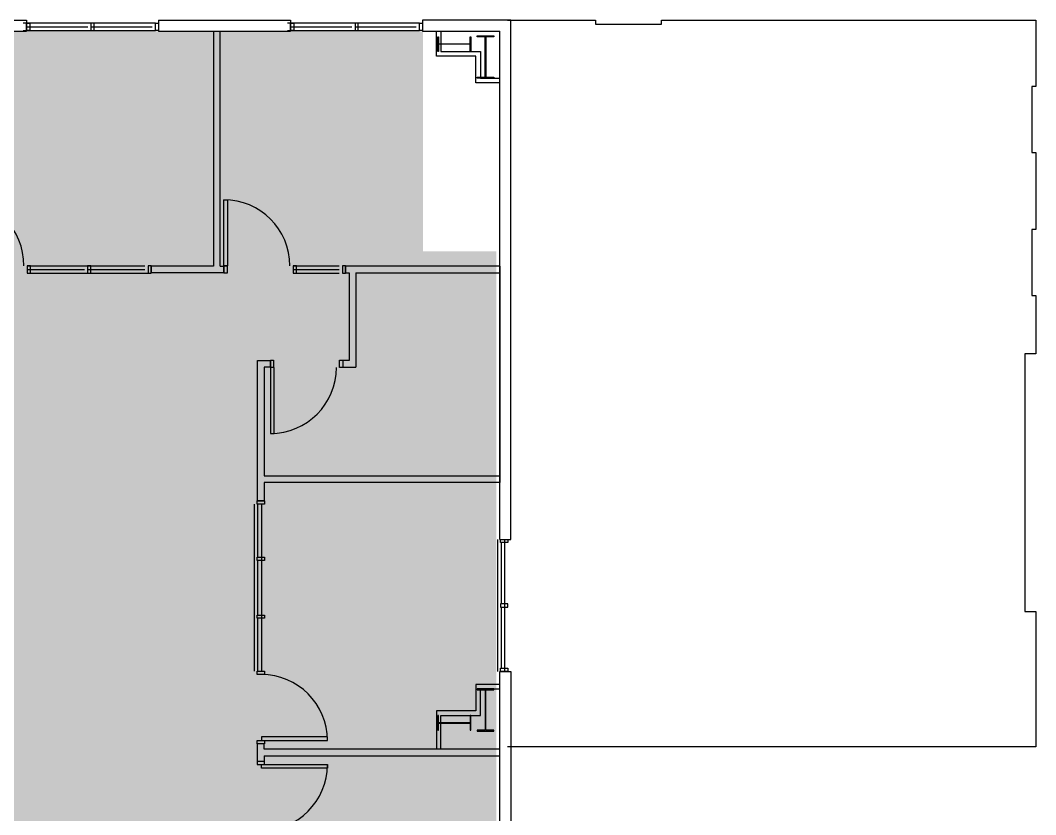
# Model space of a CAD drawing. Header units: inches. Extents: x 69173478 to 69175804, y 27696061 to 27697563.
# Drawn here: x 69175250 to 69175804, y 27696996 to 27697429 of the extents above; entities that cross this region are included whole.
import ezdxf

# ---------------------------------------------------------------- set-up
doc = ezdxf.new("R2010")
doc.units = ezdxf.units.IN
doc.header["$LTSCALE"] = 0.5
doc.header["$MEASUREMENT"] = 0
for name, color, linetype in [('A-DOOR', 2, 'Continuous'), ('A-FLOR', 3, 'Continuous'), ('A-GLAZ', 1, 'Continuous'), ('A-SITE', 3, 'Continuous'), ('A-WALL', 5, 'Continuous'), ('Rooms-Category-Color', 7, 'Continuous'), ('Rooms-College-Color', 7, 'Continuous'), ('Rooms-Department-Color', 7, 'Continuous'), ('Rooms-Division-Color', 7, 'Continuous')]:
    doc.layers.add(name, color=color, linetype=linetype)

msp = doc.modelspace()

# ---------------------------------------------------------------- hatches: boundary and pattern name
at = {"layer": 'Rooms-Category-Color', "true_color": 0xfa9ba3}
msp.add_hatch(color=241, dxfattribs=at).paths.add_polyline_path([(69174897.78, 27697422.84), (69175469.78, 27697422.84), (69175469.78, 27697302.84), (69175509.78, 27697302.84), (69175509.78, 27696558.84), (69175533.78, 27696558.84), (69175533.78, 27696498.84), (69175509.78, 27696498.84), (69175509.78, 27696336.84), (69175533.78, 27696336.84), (69175533.78, 27696210.84), (69174384.78, 27696210.84), (69174384.78, 27696228.84), (69174363.69, 27696228.84), (69174363.69, 27696526.84), (69174345.78, 27696526.84), (69174345.78, 27696558.84), (69174651.78, 27696558.84), (69174651.78, 27696630.84), (69174862.78, 27696630.84), (69174862.78, 27696660.84), (69174915.78, 27696660.84), (69174915.78, 27696558.84), (69175252.78, 27696558.84), (69175252.78, 27696783.84), (69175218.11, 27696783.84), (69175218.11, 27696846.84), (69175218.78, 27696846.84), (69175218.78, 27696855.84), (69175164.28, 27696855.84), (69175164.28, 27696875.13), (69175102.28, 27696875.13), (69175102.28, 27696969.84), (69174921.78, 27696969.84), (69174921.78, 27697179.84), (69174897.78, 27697179.84)])
at = {"layer": 'Rooms-College-Color', "true_color": 0xadadad}
msp.add_hatch(color=253, dxfattribs=at).paths.add_polyline_path([(69174897.78, 27697422.84), (69175469.78, 27697422.84), (69175469.78, 27697302.84), (69175509.78, 27697302.84), (69175509.78, 27696558.84), (69175533.78, 27696558.84), (69175533.78, 27696498.84), (69175509.78, 27696498.84), (69175509.78, 27696336.84), (69175533.78, 27696336.84), (69175533.78, 27696210.84), (69174384.78, 27696210.84), (69174384.78, 27696228.84), (69174363.69, 27696228.84), (69174363.69, 27696526.84), (69174345.78, 27696526.84), (69174345.78, 27696558.84), (69174651.78, 27696558.84), (69174651.78, 27696630.84), (69174862.78, 27696630.84), (69174862.78, 27696660.84), (69174915.78, 27696660.84), (69174915.78, 27696558.84), (69175252.78, 27696558.84), (69175252.78, 27696783.84), (69175218.11, 27696783.84), (69175218.11, 27696846.84), (69175218.78, 27696846.84), (69175218.78, 27696855.84), (69175164.28, 27696855.84), (69175164.28, 27696875.13), (69175102.28, 27696875.13), (69175102.28, 27696969.84), (69174921.78, 27696969.84), (69174921.78, 27697179.84), (69174897.78, 27697179.84)])
at = {"layer": 'Rooms-Department-Color', "true_color": 0x80bc67}
msp.add_hatch(color=83, dxfattribs=at).paths.add_polyline_path([(69174897.78, 27697422.84), (69175469.78, 27697422.84), (69175469.78, 27697302.84), (69175509.78, 27697302.84), (69175509.78, 27696558.84), (69175533.78, 27696558.84), (69175533.78, 27696498.84), (69175509.78, 27696498.84), (69175509.78, 27696336.84), (69175533.78, 27696336.84), (69175533.78, 27696210.84), (69174384.78, 27696210.84), (69174384.78, 27696228.84), (69174363.69, 27696228.84), (69174363.69, 27696526.84), (69174345.78, 27696526.84), (69174345.78, 27696558.84), (69174651.78, 27696558.84), (69174651.78, 27696630.84), (69174862.78, 27696630.84), (69174862.78, 27696660.84), (69174915.78, 27696660.84), (69174915.78, 27696558.84), (69175252.78, 27696558.84), (69175252.78, 27696783.84), (69175218.11, 27696783.84), (69175218.11, 27696846.84), (69175218.78, 27696846.84), (69175218.78, 27696855.84), (69175164.28, 27696855.84), (69175164.28, 27696875.13), (69175102.28, 27696875.13), (69175102.28, 27696969.84), (69174921.78, 27696969.84), (69174921.78, 27697179.84), (69174897.78, 27697179.84)])
at = {"layer": 'Rooms-Division-Color', "true_color": 0x80bc67}
msp.add_hatch(color=83, dxfattribs=at).paths.add_polyline_path([(69174897.78, 27697422.84), (69175469.78, 27697422.84), (69175469.78, 27697302.84), (69175509.78, 27697302.84), (69175509.78, 27696558.84), (69175533.78, 27696558.84), (69175533.78, 27696498.84), (69175509.78, 27696498.84), (69175509.78, 27696336.84), (69175533.78, 27696336.84), (69175533.78, 27696210.84), (69174384.78, 27696210.84), (69174384.78, 27696228.84), (69174363.69, 27696228.84), (69174363.69, 27696526.84), (69174345.78, 27696526.84), (69174345.78, 27696558.84), (69174651.78, 27696558.84), (69174651.78, 27696630.84), (69174862.78, 27696630.84), (69174862.78, 27696660.84), (69174915.78, 27696660.84), (69174915.78, 27696558.84), (69175252.78, 27696558.84), (69175252.78, 27696783.84), (69175218.11, 27696783.84), (69175218.11, 27696846.84), (69175218.78, 27696846.84), (69175218.78, 27696855.84), (69175164.28, 27696855.84), (69175164.28, 27696875.13), (69175102.28, 27696875.13), (69175102.28, 27696969.84), (69174921.78, 27696969.84), (69174921.78, 27697179.84), (69174897.78, 27697179.84)])

# ---------------------------------------------------------------- linework, layer by layer
at = {"layer": 'A-DOOR'}
for p, q in [((69175253.91, 27697295.03), (69175318.03, 27697295.03)), ((69175398.91, 27697295.03), (69175424.03, 27697295.03)), ((69175253.91, 27697291.03), (69175319.78, 27697291.03)), ((69175398.91, 27697291.03), (69175424.03, 27697291.03))]:
    msp.add_line(p, q, dxfattribs=at)
for points in [[(69175361.16, 27697295.03), (69175361.16, 27697331.03), (69175363.16, 27697331.03), (69175363.16, 27697295.03)], [(69175386.53, 27697239.65), (69175386.53, 27697203.65), (69175388.53, 27697203.65), (69175388.53, 27697239.65)], [(69175381.59, 27697036.22), (69175417.59, 27697036.22), (69175417.59, 27697038.22), (69175381.59, 27697038.22)], [(69175381.59, 27697023.09), (69175417.59, 27697023.09), (69175417.59, 27697021.09), (69175381.59, 27697021.09)]]:
    msp.add_lwpolyline(points, close=True, dxfattribs=at)
for centre, start, end in [((69175216.16, 27697295.03), 0, 90), ((69175361.16, 27697295.03), 0, 90), ((69175386.53, 27697239.65), 270, 0), ((69175381.59, 27697036.22), 0, 90), ((69175381.59, 27697023.09), 270, 0)]:
    msp.add_arc(centre, 36, start, end, dxfattribs=at)
at = {"layer": 'A-FLOR'}
for points in [[(69175503.66, 27697397.84), (69175503.66, 27697419.84), (69175499.28, 27697419.84), (69175499.28, 27697420.34), (69175508.28, 27697420.34), (69175508.28, 27697419.84), (69175503.91, 27697419.84), (69175503.91, 27697397.84), (69175508.28, 27697397.84), (69175508.28, 27697397.34), (69175499.28, 27697397.34), (69175499.28, 27697397.84)], [(69175495.41, 27697415.75), (69175478.16, 27697415.75), (69175478.16, 27697411.84), (69175477.78, 27697411.84), (69175477.78, 27697419.84), (69175478.16, 27697419.84), (69175478.16, 27697415.94), (69175495.41, 27697415.94), (69175495.41, 27697419.84), (69175495.78, 27697419.84), (69175495.78, 27697411.84), (69175495.41, 27697411.84)], [(69175503.66, 27697063.84), (69175503.66, 27697041.84), (69175499.28, 27697041.84), (69175499.28, 27697041.34), (69175508.28, 27697041.34), (69175508.28, 27697041.84), (69175503.91, 27697041.84), (69175503.91, 27697063.84), (69175508.28, 27697063.84), (69175508.28, 27697064.34), (69175499.28, 27697064.34), (69175499.28, 27697063.84)], [(69175495.41, 27697045.94), (69175478.16, 27697045.94), (69175478.16, 27697049.84), (69175477.78, 27697049.84), (69175477.78, 27697041.84), (69175478.16, 27697041.84), (69175478.16, 27697045.75), (69175495.41, 27697045.75), (69175495.41, 27697041.84), (69175495.78, 27697041.84), (69175495.78, 27697049.84), (69175495.41, 27697049.84)]]:
    msp.add_lwpolyline(points, close=True, dxfattribs=at)
at = {"layer": 'A-GLAZ'}
for p, q in [((69175323.78, 27697427.34), (69175251.78, 27697427.34)), ((69175467.78, 27697427.34), (69175395.78, 27697427.34)), ((69175251.78, 27697423.34), (69175323.78, 27697423.34)), ((69175253.53, 27697425.34), (69175286.91, 27697425.34)), ((69175288.66, 27697425.34), (69175322.03, 27697425.34)), ((69175395.78, 27697423.34), (69175467.78, 27697423.34)), ((69175397.53, 27697425.34), (69175430.91, 27697425.34)), ((69175432.66, 27697425.34), (69175466.03, 27697425.34)), ((69175253.91, 27697293.03), (69175285.09, 27697293.03)), ((69175286.84, 27697293.03), (69175318.03, 27697293.03)), ((69175398.91, 27697293.03), (69175424.03, 27697293.03)), ((69175377.59, 27697165.09), (69175377.59, 27697073.97)), ((69175379.59, 27697136.17), (69175379.59, 27697165.09)), ((69175381.59, 27697165.09), (69175381.59, 27697073.97)), ((69175510.28, 27697145.84), (69175510.28, 27697073.84)), ((69175512.28, 27697144.09), (69175512.28, 27697110.72)), ((69175514.28, 27697073.84), (69175514.28, 27697145.84)), ((69175379.59, 27697104.62), (69175379.59, 27697134.42)), ((69175512.28, 27697108.97), (69175512.28, 27697075.59)), ((69175379.59, 27697073.97), (69175379.59, 27697102.87))]:
    msp.add_line(p, q, dxfattribs=at)
at = {"layer": 'A-SITE'}
msp.add_lwpolyline([(69175515.78, 27697428.84), (69175563.78, 27697428.84), (69175563.78, 27697426.8), (69175599.78, 27697426.8), (69175599.78, 27697428.84), (69175803.78, 27697428.84), (69175803.78, 27697392.84), (69175801.74, 27697392.84), (69175801.74, 27697356.84), (69175803.78, 27697356.84), (69175803.78, 27697314.84), (69175801.74, 27697314.84), (69175801.74, 27697278.84), (69175803.78, 27697278.84), (69175803.78, 27697247.09), (69175797.78, 27697247.09), (69175797.78, 27697106.59), (69175803.78, 27697106.59), (69175803.78, 27697032.84), (69175515.78, 27697032.84)], dxfattribs=at)
at = {"layer": 'A-WALL'}
for p, q in [((69175181.53, 27697428.84), (69175253.53, 27697428.84)), ((69175253.53, 27697428.84), (69175253.53, 27697422.84)), ((69175325.53, 27697428.84), (69175325.53, 27697422.84)), ((69175325.53, 27697428.84), (69175397.53, 27697428.84)), ((69175397.53, 27697428.84), (69175397.53, 27697422.84)), ((69175517.53, 27697428.84), (69175469.53, 27697428.84)), ((69175469.53, 27697428.84), (69175469.53, 27697422.84)), ((69175517.53, 27697145.84), (69175517.53, 27697428.84)), ((69175181.53, 27697422.84), (69175253.53, 27697422.84)), ((69175325.53, 27697422.84), (69175397.53, 27697422.84)), ((69175355.53, 27697422.84), (69175355.53, 27697294.84)), ((69175359.16, 27697294.84), (69175359.16, 27697422.84)), ((69175469.53, 27697422.84), (69175471.53, 27697422.84)), ((69175471.53, 27697422.84), (69175511.53, 27697422.84)), ((69175477.03, 27697409.34), (69175477.03, 27697422.84)), ((69175479.53, 27697422.84), (69175479.53, 27697411.84)), ((69175511.53, 27697145.84), (69175511.53, 27697422.84)), ((69175498.53, 27697409.34), (69175477.03, 27697409.34)), ((69175479.53, 27697411.84), (69175501.03, 27697411.84)), ((69175498.53, 27697394.84), (69175498.53, 27697409.34)), ((69175501.03, 27697411.84), (69175501.03, 27697397.34)), ((69175511.53, 27697394.84), (69175498.53, 27697394.84)), ((69175501.03, 27697397.34), (69175511.53, 27697397.34)), ((69175355.53, 27697294.84), (69175321.53, 27697294.84)), ((69175321.53, 27697294.84), (69175321.53, 27697291.22)), ((69175359.16, 27697294.84), (69175361.16, 27697294.84)), ((69175361.16, 27697294.84), (69175361.16, 27697291.22)), ((69175511.53, 27697294.84), (69175427.53, 27697294.84)), ((69175427.53, 27697294.84), (69175427.53, 27697291.22)), ((69175511.53, 27697294.84), (69175511.53, 27697176.84)), ((69175361.16, 27697291.22), (69175321.53, 27697291.22)), ((69175427.53, 27697291.22), (69175429.53, 27697291.22)), ((69175429.53, 27697291.22), (69175429.53, 27697243.47)), ((69175433.16, 27697291.22), (69175511.53, 27697291.22)), ((69175433.16, 27697291.22), (69175433.16, 27697239.84)), ((69175379.53, 27697166.84), (69175379.53, 27697243.47)), ((69175379.53, 27697243.47), (69175386.53, 27697243.47)), ((69175386.53, 27697243.47), (69175386.53, 27697239.84)), ((69175429.53, 27697243.47), (69175426.03, 27697243.47)), ((69175426.03, 27697243.47), (69175426.03, 27697239.84)), ((69175383.16, 27697239.84), (69175383.16, 27697180.47)), ((69175386.53, 27697239.84), (69175383.16, 27697239.84)), ((69175426.03, 27697239.84), (69175433.16, 27697239.84)), ((69175383.16, 27697180.47), (69175511.53, 27697180.47)), ((69175511.53, 27697176.84), (69175383.16, 27697176.84)), ((69175383.16, 27697176.84), (69175383.16, 27697166.84)), ((69175383.16, 27697166.84), (69175379.53, 27697166.84)), ((69175511.53, 27697145.84), (69175517.53, 27697145.84)), ((69175511.53, 27696977.84), (69175511.53, 27697073.84)), ((69175511.53, 27697073.84), (69175517.53, 27697073.84)), ((69175517.53, 27697073.84), (69175517.53, 27696977.84)), ((69175511.53, 27697066.84), (69175498.53, 27697066.84)), ((69175498.53, 27697066.84), (69175498.53, 27697052.34)), ((69175501.03, 27697049.84), (69175501.03, 27697064.34)), ((69175501.03, 27697064.34), (69175511.53, 27697064.34)), ((69175498.53, 27697052.34), (69175477.03, 27697052.34)), ((69175477.03, 27697052.34), (69175477.03, 27697031.47)), ((69175479.53, 27697031.47), (69175479.53, 27697049.84)), ((69175479.53, 27697049.84), (69175501.03, 27697049.84)), ((69175383.16, 27697034.47), (69175379.53, 27697034.47)), ((69175379.53, 27697024.84), (69175379.53, 27697034.47)), ((69175383.16, 27697031.47), (69175383.16, 27697034.47)), ((69175511.53, 27697031.47), (69175383.16, 27697031.47)), ((69175383.16, 27697027.84), (69175511.53, 27697027.84)), ((69175383.16, 27697027.84), (69175383.16, 27697024.84)), ((69175383.16, 27697024.84), (69175379.53, 27697024.84))]:
    msp.add_line(p, q, dxfattribs=at)
for points in [[(69175255.28, 27697423.34), (69175253.53, 27697423.34), (69175253.53, 27697427.34), (69175255.28, 27697427.34)], [(69175288.66, 27697423.34), (69175290.41, 27697423.34), (69175290.41, 27697427.34), (69175288.66, 27697427.34)], [(69175325.53, 27697423.34), (69175323.78, 27697423.34), (69175323.78, 27697427.34), (69175325.53, 27697427.34)], [(69175399.28, 27697423.34), (69175397.53, 27697423.34), (69175397.53, 27697427.34), (69175399.28, 27697427.34)], [(69175432.66, 27697423.34), (69175434.41, 27697423.34), (69175434.41, 27697427.34), (69175432.66, 27697427.34)], [(69175469.53, 27697423.34), (69175467.78, 27697423.34), (69175467.78, 27697427.34), (69175469.53, 27697427.34)], [(69175253.91, 27697291.03), (69175255.66, 27697291.03), (69175255.66, 27697295.03), (69175253.91, 27697295.03)], [(69175286.84, 27697291.03), (69175288.59, 27697291.03), (69175288.59, 27697295.03), (69175286.84, 27697295.03)], [(69175319.78, 27697291.03), (69175321.53, 27697291.03), (69175321.53, 27697295.03), (69175319.78, 27697295.03)], [(69175362.91, 27697291.03), (69175361.16, 27697291.03), (69175361.16, 27697295.03), (69175362.91, 27697295.03)], [(69175398.91, 27697291.03), (69175400.66, 27697291.03), (69175400.66, 27697295.03), (69175398.91, 27697295.03)], [(69175425.78, 27697291.03), (69175427.53, 27697291.03), (69175427.53, 27697295.03), (69175425.78, 27697295.03)], [(69175388.28, 27697239.65), (69175386.53, 27697239.65), (69175386.53, 27697243.65), (69175388.28, 27697243.65)], [(69175426.03, 27697239.65), (69175424.28, 27697239.65), (69175424.28, 27697243.65), (69175426.03, 27697243.65)], [(69175383.34, 27697166.84), (69175383.34, 27697165.09), (69175379.34, 27697165.09), (69175379.34, 27697166.84)], [(69175512.03, 27697144.09), (69175512.03, 27697145.84), (69175516.03, 27697145.84), (69175516.03, 27697144.09)], [(69175383.34, 27697136.17), (69175383.34, 27697134.42), (69175379.34, 27697134.42), (69175379.34, 27697136.17)], [(69175512.03, 27697110.72), (69175512.03, 27697108.97), (69175516.03, 27697108.97), (69175516.03, 27697110.72)], [(69175383.34, 27697104.62), (69175383.34, 27697102.87), (69175379.34, 27697102.87), (69175379.34, 27697104.62)], [(69175383.34, 27697073.97), (69175383.34, 27697072.22), (69175379.34, 27697072.22), (69175379.34, 27697073.97)], [(69175512.03, 27697073.84), (69175512.03, 27697075.59), (69175516.03, 27697075.59), (69175516.03, 27697073.84)], [(69175383.34, 27697036.22), (69175383.34, 27697034.47), (69175379.34, 27697034.47), (69175379.34, 27697036.22)], [(69175383.34, 27697023.09), (69175383.34, 27697024.84), (69175379.34, 27697024.84), (69175379.34, 27697023.09)]]:
    msp.add_lwpolyline(points, close=True, dxfattribs=at)

doc.saveas('drawing.dxf')
